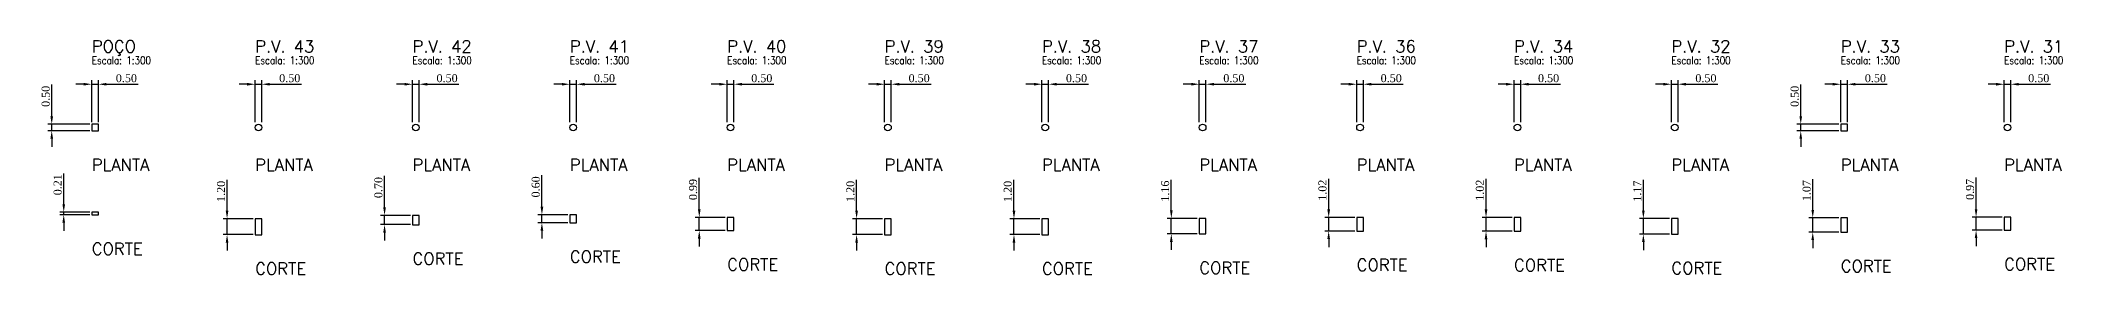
# Model space of a CAD drawing. Extents: x -44 to 14114764, y -20 to 289527804.
# Drawn here: x 359738.9 to 359890.5, y 7353468.1 to 7353485.7 of the extents above; entities that cross this region are included whole.
import ezdxf

# ---------------------------------------------------------------- set-up
doc = ezdxf.new("R2010")
doc.units = 0
doc.header["$PDMODE"] = 3
doc.header["$PDSIZE"] = 0.1
for name, color, linetype in [('DETALHE_POCO_COT', 8, 'Continuous'), ('DETALHE_POCO_FOR', 7, 'Continuous'), ('DETALHE_POCO_TIT', 5, 'Continuous'), ('DETALHE_POCO_TXT', 7, 'Continuous')]:
    doc.layers.add(name, color=color, linetype=linetype)
doc.styles.add('ROMANS', font='ROMANS.shx', dxfattribs={"height": 2})
doc.styles.get("Standard").update_dxf_attribs({"font": 'times.ttf'})
doc.dimstyles.new('ISO-25', dxfattribs={"dimtxt": 2.5, "dimasz": 2.5, "dimexe": 1.25, "dimexo": 0.625, "dimtad": 1, "dimtxsty": 'Standard', "dimcen": 2.5, "dimadec": 0, "dimazin": 0, "dimtfac": 1, "dimtmove": 0, "dimatfit": 3, "dimfxl": 1, "dimarcsym": 0})

# ---------------------------------------------------------------- blocks, each defined once
blk = doc.blocks.new('*D201')
at = {"layer": 'Defpoints', "color": 0, "transparency": 16777216}
for p in [(359743.23, 7353482.44), (359742.73, 7353479.44), (359743.23, 7353479.44)]:
    blk.add_point(p, dxfattribs=at)
at = {"layer": 'DETALHE_POCO_COT', "color": 0, "lineweight": -2, "transparency": 16777216}
for p, q in [((359742.13, 7353482.44), (359741.53, 7353482.44)), ((359742.73, 7353479.59), (359742.73, 7353482.74)), ((359742.73, 7353482.44), (359743.23, 7353482.44)), ((359743.23, 7353479.59), (359743.23, 7353482.74)), ((359743.83, 7353482.44), (359746.22, 7353482.44))]:
    blk.add_line(p, q, dxfattribs=at)
at = {"layer": 'DETALHE_POCO_COT', "color": 0, "transparency": 16777216}
for points in [[(359742.13, 7353482.54), (359742.13, 7353482.34), (359742.73, 7353482.44)], [(359743.83, 7353482.54), (359743.83, 7353482.34), (359743.23, 7353482.44)]]:
    blk.add_solid(points, dxfattribs=at)
at = {"layer": 'DETALHE_POCO_COT', "color": 0, "transparency": 16777216, "insert": (359745.33, 7353482.89), "char_height": 0.6, "attachment_point": 5}
blk.add_mtext('0.50', dxfattribs=at)
blk = doc.blocks.new('*D202')
at = {"layer": 'Defpoints', "color": 0, "transparency": 16777216}
for p in [(359739.73, 7353479.44), (359742.73, 7353479.44), (359742.73, 7353478.94)]:
    blk.add_point(p, dxfattribs=at)
at = {"layer": 'DETALHE_POCO_COT', "color": 0, "lineweight": -2, "transparency": 16777216}
for p, q in [((359739.73, 7353480.04), (359739.73, 7353482.42)), ((359742.58, 7353479.44), (359739.43, 7353479.44)), ((359739.73, 7353478.94), (359739.73, 7353479.44)), ((359742.58, 7353478.94), (359739.43, 7353478.94)), ((359739.73, 7353478.34), (359739.73, 7353477.74))]:
    blk.add_line(p, q, dxfattribs=at)
at = {"layer": 'DETALHE_POCO_COT', "color": 0, "transparency": 16777216}
for points in [[(359739.63, 7353480.04), (359739.83, 7353480.04), (359739.73, 7353479.44)], [(359739.63, 7353478.34), (359739.83, 7353478.34), (359739.73, 7353478.94)]]:
    blk.add_solid(points, dxfattribs=at)
at = {"layer": 'DETALHE_POCO_COT', "color": 0, "transparency": 16777216, "insert": (359739.28, 7353481.53), "char_height": 0.6, "attachment_point": 5, "rotation": 90}
blk.add_mtext('0.50', dxfattribs=at)
blk = doc.blocks.new('*D203')
at = {"layer": 'Defpoints', "color": 0, "transparency": 16777216}
for p in [(359740.63, 7353472.83), (359742.73, 7353472.83), (359742.73, 7353472.63)]:
    blk.add_point(p, dxfattribs=at)
at = {"layer": 'DETALHE_POCO_COT', "color": 0, "lineweight": -2, "transparency": 16777216}
for p, q in [((359740.63, 7353473.43), (359740.63, 7353475.74)), ((359742.58, 7353472.83), (359740.33, 7353472.83)), ((359742.58, 7353472.63), (359740.33, 7353472.63)), ((359740.63, 7353472.63), (359740.63, 7353472.83)), ((359740.63, 7353472.03), (359740.63, 7353471.43))]:
    blk.add_line(p, q, dxfattribs=at)
at = {"layer": 'DETALHE_POCO_COT', "color": 0, "transparency": 16777216}
for points in [[(359740.53, 7353473.43), (359740.73, 7353473.43), (359740.63, 7353472.83)], [(359740.53, 7353472.03), (359740.73, 7353472.03), (359740.63, 7353472.63)]]:
    blk.add_solid(points, dxfattribs=at)
at = {"layer": 'DETALHE_POCO_COT', "color": 0, "transparency": 16777216, "insert": (359740.18, 7353474.89), "char_height": 0.6, "attachment_point": 5, "rotation": 90}
blk.add_mtext('0.21', dxfattribs=at)
blk = doc.blocks.new('*D204')
at = {"layer": 'Defpoints', "color": 0, "transparency": 16777216}
for p in [(359755.48, 7353482.44), (359754.98, 7353479.44), (359755.48, 7353479.44)]:
    blk.add_point(p, dxfattribs=at)
at = {"layer": 'DETALHE_POCO_COT', "color": 0, "lineweight": -2, "transparency": 16777216}
for p, q in [((359754.38, 7353482.44), (359753.78, 7353482.44)), ((359754.98, 7353479.59), (359754.98, 7353482.74)), ((359754.98, 7353482.44), (359755.48, 7353482.44)), ((359755.48, 7353479.59), (359755.48, 7353482.74)), ((359756.08, 7353482.44), (359758.47, 7353482.44))]:
    blk.add_line(p, q, dxfattribs=at)
at = {"layer": 'DETALHE_POCO_COT', "color": 0, "transparency": 16777216}
for points in [[(359754.38, 7353482.54), (359754.38, 7353482.34), (359754.98, 7353482.44)], [(359756.08, 7353482.54), (359756.08, 7353482.34), (359755.48, 7353482.44)]]:
    blk.add_solid(points, dxfattribs=at)
at = {"layer": 'DETALHE_POCO_COT', "color": 0, "transparency": 16777216, "insert": (359757.58, 7353482.89), "char_height": 0.6, "attachment_point": 5}
blk.add_mtext('0.50', dxfattribs=at)
blk = doc.blocks.new('*D205')
at = {"layer": 'Defpoints', "color": 0, "transparency": 16777216}
for p in [(359752.88, 7353472.34), (359754.98, 7353472.34), (359754.98, 7353471.14)]:
    blk.add_point(p, dxfattribs=at)
at = {"layer": 'DETALHE_POCO_COT', "color": 0, "lineweight": -2, "transparency": 16777216}
for p, q in [((359752.88, 7353472.94), (359752.88, 7353475.25)), ((359754.83, 7353472.34), (359752.58, 7353472.34)), ((359752.88, 7353471.14), (359752.88, 7353472.34)), ((359754.83, 7353471.14), (359752.58, 7353471.14)), ((359752.88, 7353470.54), (359752.88, 7353469.94))]:
    blk.add_line(p, q, dxfattribs=at)
at = {"layer": 'DETALHE_POCO_COT', "color": 0, "transparency": 16777216}
for points in [[(359752.78, 7353472.94), (359752.98, 7353472.94), (359752.88, 7353472.34)], [(359752.78, 7353470.54), (359752.98, 7353470.54), (359752.88, 7353471.14)]]:
    blk.add_solid(points, dxfattribs=at)
at = {"layer": 'DETALHE_POCO_COT', "color": 0, "transparency": 16777216, "insert": (359752.43, 7353474.39), "char_height": 0.6, "attachment_point": 5, "rotation": 90}
blk.add_mtext('1.20', dxfattribs=at)
blk = doc.blocks.new('*D206')
at = {"layer": 'Defpoints', "color": 0, "transparency": 16777216}
for p in [(359767.29, 7353482.44), (359766.79, 7353479.44), (359767.29, 7353479.44)]:
    blk.add_point(p, dxfattribs=at)
at = {"layer": 'DETALHE_POCO_COT', "color": 0, "lineweight": -2, "transparency": 16777216}
for p, q in [((359766.19, 7353482.44), (359765.59, 7353482.44)), ((359766.79, 7353479.59), (359766.79, 7353482.74)), ((359766.79, 7353482.44), (359767.29, 7353482.44)), ((359767.29, 7353479.59), (359767.29, 7353482.74)), ((359767.89, 7353482.44), (359770.27, 7353482.44))]:
    blk.add_line(p, q, dxfattribs=at)
at = {"layer": 'DETALHE_POCO_COT', "color": 0, "transparency": 16777216}
for points in [[(359766.19, 7353482.54), (359766.19, 7353482.34), (359766.79, 7353482.44)], [(359767.89, 7353482.54), (359767.89, 7353482.34), (359767.29, 7353482.44)]]:
    blk.add_solid(points, dxfattribs=at)
at = {"layer": 'DETALHE_POCO_COT', "color": 0, "transparency": 16777216, "insert": (359769.38, 7353482.89), "char_height": 0.6, "attachment_point": 5}
blk.add_mtext('0.50', dxfattribs=at)
blk = doc.blocks.new('*D207')
at = {"layer": 'Defpoints', "color": 0, "transparency": 16777216}
for p in [(359764.69, 7353472.59), (359766.79, 7353472.59), (359766.79, 7353471.89)]:
    blk.add_point(p, dxfattribs=at)
at = {"layer": 'DETALHE_POCO_COT', "color": 0, "lineweight": -2, "transparency": 16777216}
for p, q in [((359764.69, 7353473.19), (359764.69, 7353475.57)), ((359766.64, 7353472.59), (359764.39, 7353472.59)), ((359766.64, 7353471.89), (359764.39, 7353471.89)), ((359764.69, 7353471.89), (359764.69, 7353472.59)), ((359764.69, 7353471.29), (359764.69, 7353470.69))]:
    blk.add_line(p, q, dxfattribs=at)
at = {"layer": 'DETALHE_POCO_COT', "color": 0, "transparency": 16777216}
for points in [[(359764.59, 7353473.19), (359764.79, 7353473.19), (359764.69, 7353472.59)], [(359764.59, 7353471.29), (359764.79, 7353471.29), (359764.69, 7353471.89)]]:
    blk.add_solid(points, dxfattribs=at)
at = {"layer": 'DETALHE_POCO_COT', "color": 0, "transparency": 16777216, "insert": (359764.23, 7353474.68), "char_height": 0.6, "attachment_point": 5, "rotation": 90}
blk.add_mtext('0.70', dxfattribs=at)
blk = doc.blocks.new('*D208')
at = {"layer": 'Defpoints', "color": 0, "transparency": 16777216}
for p in [(359779.09, 7353482.44), (359778.59, 7353479.44), (359779.09, 7353479.44)]:
    blk.add_point(p, dxfattribs=at)
at = {"layer": 'DETALHE_POCO_COT', "color": 0, "lineweight": -2, "transparency": 16777216}
for p, q in [((359777.99, 7353482.44), (359777.39, 7353482.44)), ((359778.59, 7353479.59), (359778.59, 7353482.74)), ((359778.59, 7353482.44), (359779.09, 7353482.44)), ((359779.09, 7353479.59), (359779.09, 7353482.74)), ((359779.69, 7353482.44), (359782.07, 7353482.44))]:
    blk.add_line(p, q, dxfattribs=at)
at = {"layer": 'DETALHE_POCO_COT', "color": 0, "transparency": 16777216}
for points in [[(359777.99, 7353482.54), (359777.99, 7353482.34), (359778.59, 7353482.44)], [(359779.69, 7353482.54), (359779.69, 7353482.34), (359779.09, 7353482.44)]]:
    blk.add_solid(points, dxfattribs=at)
at = {"layer": 'DETALHE_POCO_COT', "color": 0, "transparency": 16777216, "insert": (359781.18, 7353482.89), "char_height": 0.6, "attachment_point": 5}
blk.add_mtext('0.50', dxfattribs=at)
blk = doc.blocks.new('*D209')
at = {"layer": 'Defpoints', "color": 0, "transparency": 16777216}
for p in [(359776.49, 7353472.64), (359778.59, 7353472.64), (359778.59, 7353472.04)]:
    blk.add_point(p, dxfattribs=at)
at = {"layer": 'DETALHE_POCO_COT', "color": 0, "lineweight": -2, "transparency": 16777216}
for p, q in [((359776.49, 7353473.24), (359776.49, 7353475.62)), ((359778.44, 7353472.64), (359776.19, 7353472.64)), ((359778.44, 7353472.04), (359776.19, 7353472.04)), ((359776.49, 7353472.04), (359776.49, 7353472.64)), ((359776.49, 7353471.44), (359776.49, 7353470.84))]:
    blk.add_line(p, q, dxfattribs=at)
at = {"layer": 'DETALHE_POCO_COT', "color": 0, "transparency": 16777216}
for points in [[(359776.39, 7353473.24), (359776.59, 7353473.24), (359776.49, 7353472.64)], [(359776.39, 7353471.44), (359776.59, 7353471.44), (359776.49, 7353472.04)]]:
    blk.add_solid(points, dxfattribs=at)
at = {"layer": 'DETALHE_POCO_COT', "color": 0, "transparency": 16777216, "insert": (359776.03, 7353474.73), "char_height": 0.6, "attachment_point": 5, "rotation": 90}
blk.add_mtext('0.60', dxfattribs=at)
blk = doc.blocks.new('*D210')
at = {"layer": 'Defpoints', "color": 0, "transparency": 16777216}
for p in [(359790.89, 7353482.44), (359790.39, 7353479.44), (359790.89, 7353479.44)]:
    blk.add_point(p, dxfattribs=at)
at = {"layer": 'DETALHE_POCO_COT', "color": 0, "lineweight": -2, "transparency": 16777216}
for p, q in [((359789.79, 7353482.44), (359789.19, 7353482.44)), ((359790.39, 7353479.59), (359790.39, 7353482.74)), ((359790.39, 7353482.44), (359790.89, 7353482.44)), ((359790.89, 7353479.59), (359790.89, 7353482.74)), ((359791.49, 7353482.44), (359793.87, 7353482.44))]:
    blk.add_line(p, q, dxfattribs=at)
at = {"layer": 'DETALHE_POCO_COT', "color": 0, "transparency": 16777216}
for points in [[(359789.79, 7353482.54), (359789.79, 7353482.34), (359790.39, 7353482.44)], [(359791.49, 7353482.54), (359791.49, 7353482.34), (359790.89, 7353482.44)]]:
    blk.add_solid(points, dxfattribs=at)
at = {"layer": 'DETALHE_POCO_COT', "color": 0, "transparency": 16777216, "insert": (359792.98, 7353482.89), "char_height": 0.6, "attachment_point": 5}
blk.add_mtext('0.50', dxfattribs=at)
blk = doc.blocks.new('*D211')
at = {"layer": 'Defpoints', "color": 0, "transparency": 16777216}
for p in [(359788.29, 7353472.44), (359790.39, 7353472.44), (359790.39, 7353471.45)]:
    blk.add_point(p, dxfattribs=at)
at = {"layer": 'DETALHE_POCO_COT', "color": 0, "lineweight": -2, "transparency": 16777216}
for p, q in [((359788.29, 7353473.04), (359788.29, 7353475.42)), ((359790.24, 7353472.44), (359787.99, 7353472.44)), ((359790.24, 7353471.45), (359787.99, 7353471.45)), ((359788.29, 7353471.45), (359788.29, 7353472.44)), ((359788.29, 7353470.85), (359788.29, 7353470.25))]:
    blk.add_line(p, q, dxfattribs=at)
at = {"layer": 'DETALHE_POCO_COT', "color": 0, "transparency": 16777216}
for points in [[(359788.19, 7353473.04), (359788.39, 7353473.04), (359788.29, 7353472.44)], [(359788.19, 7353470.85), (359788.39, 7353470.85), (359788.29, 7353471.45)]]:
    blk.add_solid(points, dxfattribs=at)
at = {"layer": 'DETALHE_POCO_COT', "color": 0, "transparency": 16777216, "insert": (359787.83, 7353474.53), "char_height": 0.6, "attachment_point": 5, "rotation": 90}
blk.add_mtext('0.99', dxfattribs=at)
blk = doc.blocks.new('*D212')
at = {"layer": 'Defpoints', "color": 0, "transparency": 16777216}
for p in [(359802.69, 7353482.44), (359802.19, 7353479.44), (359802.69, 7353479.44)]:
    blk.add_point(p, dxfattribs=at)
at = {"layer": 'DETALHE_POCO_COT', "color": 0, "lineweight": -2, "transparency": 16777216}
for p, q in [((359801.59, 7353482.44), (359800.99, 7353482.44)), ((359802.19, 7353479.59), (359802.19, 7353482.74)), ((359802.19, 7353482.44), (359802.69, 7353482.44)), ((359802.69, 7353479.59), (359802.69, 7353482.74)), ((359803.29, 7353482.44), (359805.67, 7353482.44))]:
    blk.add_line(p, q, dxfattribs=at)
at = {"layer": 'DETALHE_POCO_COT', "color": 0, "transparency": 16777216}
for points in [[(359801.59, 7353482.54), (359801.59, 7353482.34), (359802.19, 7353482.44)], [(359803.29, 7353482.54), (359803.29, 7353482.34), (359802.69, 7353482.44)]]:
    blk.add_solid(points, dxfattribs=at)
at = {"layer": 'DETALHE_POCO_COT', "color": 0, "transparency": 16777216, "insert": (359804.78, 7353482.89), "char_height": 0.6, "attachment_point": 5}
blk.add_mtext('0.50', dxfattribs=at)
blk = doc.blocks.new('*D213')
at = {"layer": 'Defpoints', "color": 0, "transparency": 16777216}
for p in [(359800.09, 7353472.34), (359802.19, 7353472.34), (359802.19, 7353471.14)]:
    blk.add_point(p, dxfattribs=at)
at = {"layer": 'DETALHE_POCO_COT', "color": 0, "lineweight": -2, "transparency": 16777216}
for p, q in [((359800.09, 7353472.94), (359800.09, 7353475.25)), ((359802.04, 7353472.34), (359799.79, 7353472.34)), ((359800.09, 7353471.14), (359800.09, 7353472.34)), ((359802.04, 7353471.14), (359799.79, 7353471.14)), ((359800.09, 7353470.54), (359800.09, 7353469.94))]:
    blk.add_line(p, q, dxfattribs=at)
at = {"layer": 'DETALHE_POCO_COT', "color": 0, "transparency": 16777216}
for points in [[(359799.99, 7353472.94), (359800.19, 7353472.94), (359800.09, 7353472.34)], [(359799.99, 7353470.54), (359800.19, 7353470.54), (359800.09, 7353471.14)]]:
    blk.add_solid(points, dxfattribs=at)
at = {"layer": 'DETALHE_POCO_COT', "color": 0, "transparency": 16777216, "insert": (359799.63, 7353474.39), "char_height": 0.6, "attachment_point": 5, "rotation": 90}
blk.add_mtext('1.20', dxfattribs=at)
blk = doc.blocks.new('*D214')
at = {"layer": 'Defpoints', "color": 0, "transparency": 16777216}
for p in [(359814.49, 7353482.44), (359813.99, 7353479.44), (359814.49, 7353479.44)]:
    blk.add_point(p, dxfattribs=at)
at = {"layer": 'DETALHE_POCO_COT', "color": 0, "lineweight": -2, "transparency": 16777216}
for p, q in [((359813.39, 7353482.44), (359812.79, 7353482.44)), ((359813.99, 7353479.59), (359813.99, 7353482.74)), ((359813.99, 7353482.44), (359814.49, 7353482.44)), ((359814.49, 7353479.59), (359814.49, 7353482.74)), ((359815.09, 7353482.44), (359817.48, 7353482.44))]:
    blk.add_line(p, q, dxfattribs=at)
at = {"layer": 'DETALHE_POCO_COT', "color": 0, "transparency": 16777216}
for points in [[(359813.39, 7353482.54), (359813.39, 7353482.34), (359813.99, 7353482.44)], [(359815.09, 7353482.54), (359815.09, 7353482.34), (359814.49, 7353482.44)]]:
    blk.add_solid(points, dxfattribs=at)
at = {"layer": 'DETALHE_POCO_COT', "color": 0, "transparency": 16777216, "insert": (359816.58, 7353482.89), "char_height": 0.6, "attachment_point": 5}
blk.add_mtext('0.50', dxfattribs=at)
blk = doc.blocks.new('*D215')
at = {"layer": 'Defpoints', "color": 0, "transparency": 16777216}
for p in [(359811.89, 7353472.34), (359813.99, 7353472.34), (359813.99, 7353471.14)]:
    blk.add_point(p, dxfattribs=at)
at = {"layer": 'DETALHE_POCO_COT', "color": 0, "lineweight": -2, "transparency": 16777216}
for p, q in [((359811.89, 7353472.94), (359811.89, 7353475.25)), ((359813.84, 7353472.34), (359811.59, 7353472.34)), ((359811.89, 7353471.14), (359811.89, 7353472.34)), ((359813.84, 7353471.14), (359811.59, 7353471.14)), ((359811.89, 7353470.54), (359811.89, 7353469.94))]:
    blk.add_line(p, q, dxfattribs=at)
at = {"layer": 'DETALHE_POCO_COT', "color": 0, "transparency": 16777216}
for points in [[(359811.79, 7353472.94), (359811.99, 7353472.94), (359811.89, 7353472.34)], [(359811.79, 7353470.54), (359811.99, 7353470.54), (359811.89, 7353471.14)]]:
    blk.add_solid(points, dxfattribs=at)
at = {"layer": 'DETALHE_POCO_COT', "color": 0, "transparency": 16777216, "insert": (359811.43, 7353474.39), "char_height": 0.6, "attachment_point": 5, "rotation": 90}
blk.add_mtext('1.20', dxfattribs=at)
blk = doc.blocks.new('*D216')
at = {"layer": 'Defpoints', "color": 0, "transparency": 16777216}
for p in [(359826.29, 7353482.44), (359825.79, 7353479.44), (359826.29, 7353479.44)]:
    blk.add_point(p, dxfattribs=at)
at = {"layer": 'DETALHE_POCO_COT', "color": 0, "lineweight": -2, "transparency": 16777216}
for p, q in [((359825.19, 7353482.44), (359824.59, 7353482.44)), ((359825.79, 7353479.59), (359825.79, 7353482.74)), ((359825.79, 7353482.44), (359826.29, 7353482.44)), ((359826.29, 7353479.59), (359826.29, 7353482.74)), ((359826.89, 7353482.44), (359829.28, 7353482.44))]:
    blk.add_line(p, q, dxfattribs=at)
at = {"layer": 'DETALHE_POCO_COT', "color": 0, "transparency": 16777216}
for points in [[(359825.19, 7353482.54), (359825.19, 7353482.34), (359825.79, 7353482.44)], [(359826.89, 7353482.54), (359826.89, 7353482.34), (359826.29, 7353482.44)]]:
    blk.add_solid(points, dxfattribs=at)
at = {"layer": 'DETALHE_POCO_COT', "color": 0, "transparency": 16777216, "insert": (359828.38, 7353482.89), "char_height": 0.6, "attachment_point": 5}
blk.add_mtext('0.50', dxfattribs=at)
blk = doc.blocks.new('*D217')
at = {"layer": 'Defpoints', "color": 0, "transparency": 16777216}
for p in [(359823.69, 7353472.36), (359825.79, 7353472.36), (359825.79, 7353471.2)]:
    blk.add_point(p, dxfattribs=at)
at = {"layer": 'DETALHE_POCO_COT', "color": 0, "lineweight": -2, "transparency": 16777216}
for p, q in [((359823.69, 7353472.96), (359823.69, 7353475.27)), ((359825.64, 7353472.36), (359823.39, 7353472.36)), ((359823.69, 7353471.2), (359823.69, 7353472.36)), ((359825.64, 7353471.2), (359823.39, 7353471.2)), ((359823.69, 7353470.6), (359823.69, 7353470))]:
    blk.add_line(p, q, dxfattribs=at)
at = {"layer": 'DETALHE_POCO_COT', "color": 0, "transparency": 16777216}
for points in [[(359823.59, 7353472.96), (359823.79, 7353472.96), (359823.69, 7353472.36)], [(359823.59, 7353470.6), (359823.79, 7353470.6), (359823.69, 7353471.2)]]:
    blk.add_solid(points, dxfattribs=at)
at = {"layer": 'DETALHE_POCO_COT', "color": 0, "transparency": 16777216, "insert": (359823.23, 7353474.41), "char_height": 0.6, "attachment_point": 5, "rotation": 90}
blk.add_mtext('1.16', dxfattribs=at)
blk = doc.blocks.new('*D218')
at = {"layer": 'Defpoints', "color": 0, "transparency": 16777216}
for p in [(359838.09, 7353482.44), (359837.59, 7353479.44), (359838.09, 7353479.44)]:
    blk.add_point(p, dxfattribs=at)
at = {"layer": 'DETALHE_POCO_COT', "color": 0, "lineweight": -2, "transparency": 16777216}
for p, q in [((359836.99, 7353482.44), (359836.39, 7353482.44)), ((359837.59, 7353479.59), (359837.59, 7353482.74)), ((359837.59, 7353482.44), (359838.09, 7353482.44)), ((359838.09, 7353479.59), (359838.09, 7353482.74)), ((359838.69, 7353482.44), (359841.08, 7353482.44))]:
    blk.add_line(p, q, dxfattribs=at)
at = {"layer": 'DETALHE_POCO_COT', "color": 0, "transparency": 16777216}
for points in [[(359836.99, 7353482.54), (359836.99, 7353482.34), (359837.59, 7353482.44)], [(359838.69, 7353482.54), (359838.69, 7353482.34), (359838.09, 7353482.44)]]:
    blk.add_solid(points, dxfattribs=at)
at = {"layer": 'DETALHE_POCO_COT', "color": 0, "transparency": 16777216, "insert": (359840.18, 7353482.89), "char_height": 0.6, "attachment_point": 5}
blk.add_mtext('0.50', dxfattribs=at)
blk = doc.blocks.new('*D219')
at = {"layer": 'Defpoints', "color": 0, "transparency": 16777216}
for p in [(359835.49, 7353472.43), (359837.59, 7353472.43), (359837.59, 7353471.41)]:
    blk.add_point(p, dxfattribs=at)
at = {"layer": 'DETALHE_POCO_COT', "color": 0, "lineweight": -2, "transparency": 16777216}
for p, q in [((359835.49, 7353473.03), (359835.49, 7353475.34)), ((359837.44, 7353472.43), (359835.19, 7353472.43)), ((359837.44, 7353471.41), (359835.19, 7353471.41)), ((359835.49, 7353471.41), (359835.49, 7353472.43)), ((359835.49, 7353470.81), (359835.49, 7353470.21))]:
    blk.add_line(p, q, dxfattribs=at)
at = {"layer": 'DETALHE_POCO_COT', "color": 0, "transparency": 16777216}
for points in [[(359835.39, 7353473.03), (359835.59, 7353473.03), (359835.49, 7353472.43)], [(359835.39, 7353470.81), (359835.59, 7353470.81), (359835.49, 7353471.41)]]:
    blk.add_solid(points, dxfattribs=at)
at = {"layer": 'DETALHE_POCO_COT', "color": 0, "transparency": 16777216, "insert": (359835.03, 7353474.48), "char_height": 0.6, "attachment_point": 5, "rotation": 90}
blk.add_mtext('1.02', dxfattribs=at)
blk = doc.blocks.new('*D220')
at = {"layer": 'Defpoints', "color": 0, "transparency": 16777216}
for p in [(359849.89, 7353482.44), (359849.39, 7353479.44), (359849.89, 7353479.44)]:
    blk.add_point(p, dxfattribs=at)
at = {"layer": 'DETALHE_POCO_COT', "color": 0, "lineweight": -2, "transparency": 16777216}
for p, q in [((359848.79, 7353482.44), (359848.19, 7353482.44)), ((359849.39, 7353479.59), (359849.39, 7353482.74)), ((359849.39, 7353482.44), (359849.89, 7353482.44)), ((359849.89, 7353479.59), (359849.89, 7353482.74)), ((359850.49, 7353482.44), (359852.88, 7353482.44))]:
    blk.add_line(p, q, dxfattribs=at)
at = {"layer": 'DETALHE_POCO_COT', "color": 0, "transparency": 16777216}
for points in [[(359848.79, 7353482.54), (359848.79, 7353482.34), (359849.39, 7353482.44)], [(359850.49, 7353482.54), (359850.49, 7353482.34), (359849.89, 7353482.44)]]:
    blk.add_solid(points, dxfattribs=at)
at = {"layer": 'DETALHE_POCO_COT', "color": 0, "transparency": 16777216, "insert": (359851.98, 7353482.89), "char_height": 0.6, "attachment_point": 5}
blk.add_mtext('0.50', dxfattribs=at)
blk = doc.blocks.new('*D221')
at = {"layer": 'Defpoints', "color": 0, "transparency": 16777216}
for p in [(359847.29, 7353472.43), (359849.39, 7353472.43), (359849.39, 7353471.4)]:
    blk.add_point(p, dxfattribs=at)
at = {"layer": 'DETALHE_POCO_COT', "color": 0, "lineweight": -2, "transparency": 16777216}
for p, q in [((359847.29, 7353473.03), (359847.29, 7353475.33)), ((359849.24, 7353472.43), (359846.99, 7353472.43)), ((359849.24, 7353471.4), (359846.99, 7353471.4)), ((359847.29, 7353471.4), (359847.29, 7353472.43)), ((359847.29, 7353470.8), (359847.29, 7353470.2))]:
    blk.add_line(p, q, dxfattribs=at)
at = {"layer": 'DETALHE_POCO_COT', "color": 0, "transparency": 16777216}
for points in [[(359847.19, 7353473.03), (359847.39, 7353473.03), (359847.29, 7353472.43)], [(359847.19, 7353470.8), (359847.39, 7353470.8), (359847.29, 7353471.4)]]:
    blk.add_solid(points, dxfattribs=at)
at = {"layer": 'DETALHE_POCO_COT', "color": 0, "transparency": 16777216, "insert": (359846.83, 7353474.48), "char_height": 0.6, "attachment_point": 5, "rotation": 90}
blk.add_mtext('1.02', dxfattribs=at)
blk = doc.blocks.new('*D222')
at = {"layer": 'Defpoints', "color": 0, "transparency": 16777216}
for p in [(359861.69, 7353482.44), (359861.19, 7353479.44), (359861.69, 7353479.44)]:
    blk.add_point(p, dxfattribs=at)
at = {"layer": 'DETALHE_POCO_COT', "color": 0, "lineweight": -2, "transparency": 16777216}
for p, q in [((359860.59, 7353482.44), (359859.99, 7353482.44)), ((359861.19, 7353479.59), (359861.19, 7353482.74)), ((359861.19, 7353482.44), (359861.69, 7353482.44)), ((359861.69, 7353479.59), (359861.69, 7353482.74)), ((359862.29, 7353482.44), (359864.68, 7353482.44))]:
    blk.add_line(p, q, dxfattribs=at)
at = {"layer": 'DETALHE_POCO_COT', "color": 0, "transparency": 16777216}
for points in [[(359860.59, 7353482.54), (359860.59, 7353482.34), (359861.19, 7353482.44)], [(359862.29, 7353482.54), (359862.29, 7353482.34), (359861.69, 7353482.44)]]:
    blk.add_solid(points, dxfattribs=at)
at = {"layer": 'DETALHE_POCO_COT', "color": 0, "transparency": 16777216, "insert": (359863.78, 7353482.89), "char_height": 0.6, "attachment_point": 5}
blk.add_mtext('0.50', dxfattribs=at)
blk = doc.blocks.new('*D223')
at = {"layer": 'Defpoints', "color": 0, "transparency": 16777216}
for p in [(359859.09, 7353472.35), (359861.19, 7353472.35), (359861.19, 7353471.18)]:
    blk.add_point(p, dxfattribs=at)
at = {"layer": 'DETALHE_POCO_COT', "color": 0, "lineweight": -2, "transparency": 16777216}
for p, q in [((359859.09, 7353472.95), (359859.09, 7353475.26)), ((359861.04, 7353472.35), (359858.79, 7353472.35)), ((359859.09, 7353471.18), (359859.09, 7353472.35)), ((359861.04, 7353471.18), (359858.79, 7353471.18)), ((359859.09, 7353470.58), (359859.09, 7353469.98))]:
    blk.add_line(p, q, dxfattribs=at)
at = {"layer": 'DETALHE_POCO_COT', "color": 0, "transparency": 16777216}
for points in [[(359858.99, 7353472.95), (359859.19, 7353472.95), (359859.09, 7353472.35)], [(359858.99, 7353470.58), (359859.19, 7353470.58), (359859.09, 7353471.18)]]:
    blk.add_solid(points, dxfattribs=at)
at = {"layer": 'DETALHE_POCO_COT', "color": 0, "transparency": 16777216, "insert": (359858.64, 7353474.41), "char_height": 0.6, "attachment_point": 5, "rotation": 90}
blk.add_mtext('1.17', dxfattribs=at)
blk = doc.blocks.new('*D224')
at = {"layer": 'Defpoints', "color": 0, "transparency": 16777216}
for p in [(359874.39, 7353482.44), (359873.89, 7353479.44), (359874.39, 7353479.44)]:
    blk.add_point(p, dxfattribs=at)
at = {"layer": 'DETALHE_POCO_COT', "color": 0, "lineweight": -2, "transparency": 16777216}
for p, q in [((359873.29, 7353482.44), (359872.69, 7353482.44)), ((359873.89, 7353479.59), (359873.89, 7353482.74)), ((359873.89, 7353482.44), (359874.39, 7353482.44)), ((359874.39, 7353479.59), (359874.39, 7353482.74)), ((359874.99, 7353482.44), (359877.38, 7353482.44))]:
    blk.add_line(p, q, dxfattribs=at)
at = {"layer": 'DETALHE_POCO_COT', "color": 0, "transparency": 16777216}
for points in [[(359873.29, 7353482.54), (359873.29, 7353482.34), (359873.89, 7353482.44)], [(359874.99, 7353482.54), (359874.99, 7353482.34), (359874.39, 7353482.44)]]:
    blk.add_solid(points, dxfattribs=at)
at = {"layer": 'DETALHE_POCO_COT', "color": 0, "transparency": 16777216, "insert": (359876.49, 7353482.89), "char_height": 0.6, "attachment_point": 5}
blk.add_mtext('0.50', dxfattribs=at)
blk = doc.blocks.new('*D225')
at = {"layer": 'Defpoints', "color": 0, "transparency": 16777216}
for p in [(359870.89, 7353479.44), (359873.89, 7353479.44), (359873.89, 7353478.94)]:
    blk.add_point(p, dxfattribs=at)
at = {"layer": 'DETALHE_POCO_COT', "color": 0, "lineweight": -2, "transparency": 16777216}
for p, q in [((359870.89, 7353480.04), (359870.89, 7353482.42)), ((359873.74, 7353479.44), (359870.59, 7353479.44)), ((359870.89, 7353478.94), (359870.89, 7353479.44)), ((359873.74, 7353478.94), (359870.59, 7353478.94)), ((359870.89, 7353478.34), (359870.89, 7353477.74))]:
    blk.add_line(p, q, dxfattribs=at)
at = {"layer": 'DETALHE_POCO_COT', "color": 0, "transparency": 16777216}
for points in [[(359870.79, 7353480.04), (359870.99, 7353480.04), (359870.89, 7353479.44)], [(359870.79, 7353478.34), (359870.99, 7353478.34), (359870.89, 7353478.94)]]:
    blk.add_solid(points, dxfattribs=at)
at = {"layer": 'DETALHE_POCO_COT', "color": 0, "transparency": 16777216, "insert": (359870.44, 7353481.53), "char_height": 0.6, "attachment_point": 5, "rotation": 90}
blk.add_mtext('0.50', dxfattribs=at)
blk = doc.blocks.new('*D226')
at = {"layer": 'Defpoints', "color": 0, "transparency": 16777216}
for p in [(359871.79, 7353472.4), (359873.89, 7353472.4), (359873.89, 7353471.33)]:
    blk.add_point(p, dxfattribs=at)
at = {"layer": 'DETALHE_POCO_COT', "color": 0, "lineweight": -2, "transparency": 16777216}
for p, q in [((359871.79, 7353473), (359871.79, 7353475.31)), ((359873.74, 7353472.4), (359871.49, 7353472.4)), ((359871.79, 7353471.33), (359871.79, 7353472.4)), ((359873.74, 7353471.33), (359871.49, 7353471.33)), ((359871.79, 7353470.73), (359871.79, 7353470.13))]:
    blk.add_line(p, q, dxfattribs=at)
at = {"layer": 'DETALHE_POCO_COT', "color": 0, "transparency": 16777216}
for points in [[(359871.69, 7353473), (359871.89, 7353473), (359871.79, 7353472.4)], [(359871.69, 7353470.73), (359871.89, 7353470.73), (359871.79, 7353471.33)]]:
    blk.add_solid(points, dxfattribs=at)
at = {"layer": 'DETALHE_POCO_COT', "color": 0, "transparency": 16777216, "insert": (359871.34, 7353474.45), "char_height": 0.6, "attachment_point": 5, "rotation": 90}
blk.add_mtext('1.07', dxfattribs=at)
blk = doc.blocks.new('*D227')
at = {"layer": 'Defpoints', "color": 0, "transparency": 16777216}
for p in [(359886.64, 7353482.44), (359886.14, 7353479.44), (359886.64, 7353479.44)]:
    blk.add_point(p, dxfattribs=at)
at = {"layer": 'DETALHE_POCO_COT', "color": 0, "lineweight": -2, "transparency": 16777216}
for p, q in [((359885.54, 7353482.44), (359884.94, 7353482.44)), ((359886.14, 7353479.59), (359886.14, 7353482.74)), ((359886.14, 7353482.44), (359886.64, 7353482.44)), ((359886.64, 7353479.59), (359886.64, 7353482.74)), ((359887.24, 7353482.44), (359889.63, 7353482.44))]:
    blk.add_line(p, q, dxfattribs=at)
at = {"layer": 'DETALHE_POCO_COT', "color": 0, "transparency": 16777216}
for points in [[(359885.54, 7353482.54), (359885.54, 7353482.34), (359886.14, 7353482.44)], [(359887.24, 7353482.54), (359887.24, 7353482.34), (359886.64, 7353482.44)]]:
    blk.add_solid(points, dxfattribs=at)
at = {"layer": 'DETALHE_POCO_COT', "color": 0, "transparency": 16777216, "insert": (359888.74, 7353482.89), "char_height": 0.6, "attachment_point": 5}
blk.add_mtext('0.50', dxfattribs=at)
blk = doc.blocks.new('*D228')
at = {"layer": 'Defpoints', "color": 0, "transparency": 16777216}
for p in [(359884.04, 7353472.45), (359886.14, 7353472.45), (359886.14, 7353471.48)]:
    blk.add_point(p, dxfattribs=at)
at = {"layer": 'DETALHE_POCO_COT', "color": 0, "lineweight": -2, "transparency": 16777216}
for p, q in [((359884.04, 7353473.05), (359884.04, 7353475.43)), ((359885.99, 7353472.45), (359883.74, 7353472.45)), ((359885.99, 7353471.48), (359883.74, 7353471.48)), ((359884.04, 7353471.48), (359884.04, 7353472.45)), ((359884.04, 7353470.88), (359884.04, 7353470.28))]:
    blk.add_line(p, q, dxfattribs=at)
at = {"layer": 'DETALHE_POCO_COT', "color": 0, "transparency": 16777216}
for points in [[(359883.94, 7353473.05), (359884.14, 7353473.05), (359884.04, 7353472.45)], [(359883.94, 7353470.88), (359884.14, 7353470.88), (359884.04, 7353471.48)]]:
    blk.add_solid(points, dxfattribs=at)
at = {"layer": 'DETALHE_POCO_COT', "color": 0, "transparency": 16777216, "insert": (359883.59, 7353474.54), "char_height": 0.6, "attachment_point": 5, "rotation": 90}
blk.add_mtext('0.97', dxfattribs=at)

msp = doc.modelspace()

# ---------------------------------------------------------------- linework, layer by layer
at = {"layer": 'DETALHE_POCO_FOR', "linetype": 'Continuous'}
for points in [[(359742.734, 7353478.936), (359743.234, 7353478.936), (359743.234, 7353479.436), (359742.734, 7353479.436)], [(359742.734, 7353478.936), (359743.234, 7353478.936), (359743.234, 7353479.436), (359742.734, 7353479.436)], [(359873.892, 7353478.936), (359874.392, 7353478.936), (359874.392, 7353479.436), (359873.892, 7353479.436)], [(359873.892, 7353478.936), (359874.392, 7353478.936), (359874.392, 7353479.436), (359873.892, 7353479.436)], [(359742.734, 7353472.629), (359743.234, 7353472.629), (359743.234, 7353472.834), (359742.734, 7353472.834)], [(359742.734, 7353472.629), (359743.234, 7353472.629), (359743.234, 7353472.834), (359742.734, 7353472.834)], [(359754.985, 7353471.136), (359755.485, 7353471.136), (359755.485, 7353472.336), (359754.985, 7353472.336)], [(359754.985, 7353471.136), (359755.485, 7353471.136), (359755.485, 7353472.336), (359754.985, 7353472.336)], [(359766.785, 7353471.886), (359767.285, 7353471.886), (359767.285, 7353472.586), (359766.785, 7353472.586)], [(359766.785, 7353471.886), (359767.285, 7353471.886), (359767.285, 7353472.586), (359766.785, 7353472.586)], [(359778.586, 7353472.036), (359779.086, 7353472.036), (359779.086, 7353472.636), (359778.586, 7353472.636)], [(359778.586, 7353472.036), (359779.086, 7353472.036), (359779.086, 7353472.636), (359778.586, 7353472.636)], [(359790.387, 7353471.449), (359790.887, 7353471.449), (359790.887, 7353472.44), (359790.387, 7353472.44)], [(359790.387, 7353471.449), (359790.887, 7353471.449), (359790.887, 7353472.44), (359790.387, 7353472.44)], [(359802.188, 7353471.136), (359802.688, 7353471.136), (359802.688, 7353472.336), (359802.188, 7353472.336)], [(359802.188, 7353471.136), (359802.688, 7353471.136), (359802.688, 7353472.336), (359802.188, 7353472.336)], [(359813.988, 7353471.136), (359814.488, 7353471.136), (359814.488, 7353472.336), (359813.988, 7353472.336)], [(359813.988, 7353471.136), (359814.488, 7353471.136), (359814.488, 7353472.336), (359813.988, 7353472.336)], [(359825.789, 7353471.196), (359826.289, 7353471.196), (359826.289, 7353472.356), (359825.789, 7353472.356)], [(359825.789, 7353471.196), (359826.289, 7353471.196), (359826.289, 7353472.356), (359825.789, 7353472.356)], [(359837.59, 7353471.412), (359838.09, 7353471.412), (359838.09, 7353472.428), (359837.59, 7353472.428)], [(359837.59, 7353471.412), (359838.09, 7353471.412), (359838.09, 7353472.428), (359837.59, 7353472.428)], [(359849.391, 7353471.403), (359849.891, 7353471.403), (359849.891, 7353472.425), (359849.391, 7353472.425)], [(359849.391, 7353471.403), (359849.891, 7353471.403), (359849.891, 7353472.425), (359849.391, 7353472.425)], [(359861.191, 7353471.183), (359861.691, 7353471.183), (359861.691, 7353472.352), (359861.191, 7353472.352)], [(359861.191, 7353471.183), (359861.691, 7353471.183), (359861.691, 7353472.352), (359861.191, 7353472.352)], [(359873.892, 7353471.332), (359874.392, 7353471.332), (359874.392, 7353472.401), (359873.892, 7353472.401)], [(359873.892, 7353471.332), (359874.392, 7353471.332), (359874.392, 7353472.401), (359873.892, 7353472.401)], [(359886.143, 7353471.48), (359886.643, 7353471.48), (359886.643, 7353472.451), (359886.143, 7353472.451)], [(359886.143, 7353471.48), (359886.643, 7353471.48), (359886.643, 7353472.451), (359886.143, 7353472.451)]]:
    msp.add_lwpolyline(points, close=True, dxfattribs=at)
for centre in [(359755.235, 7353479.186), (359755.235, 7353479.186), (359767.035, 7353479.186), (359767.035, 7353479.186), (359778.836, 7353479.186), (359778.836, 7353479.186), (359790.637, 7353479.186), (359790.637, 7353479.186), (359802.438, 7353479.186), (359802.438, 7353479.186), (359814.238, 7353479.186), (359814.238, 7353479.186), (359826.039, 7353479.186), (359826.039, 7353479.186), (359837.84, 7353479.186), (359837.84, 7353479.186), (359849.641, 7353479.186), (359849.641, 7353479.186), (359861.441, 7353479.186), (359861.441, 7353479.186), (359886.393, 7353479.186), (359886.393, 7353479.186)]:
    msp.add_circle(centre, 0.25, dxfattribs=at)

# ---------------------------------------------------------------- texts
at = {"layer": 'DETALHE_POCO_TIT', "linetype": 'Continuous', "style": 'ROMANS'}
for s, p in [('POÇO', (359742.734, 7353484.836)), ('P.V. 43', (359754.985, 7353484.836)), ('P.V. 42', (359766.785, 7353484.836)), ('P.V. 41', (359778.586, 7353484.836)), ('P.V. 40', (359790.387, 7353484.836)), ('P.V. 39', (359802.188, 7353484.836)), ('P.V. 38', (359813.988, 7353484.836)), ('P.V. 37', (359825.789, 7353484.836)), ('P.V. 36', (359837.59, 7353484.836)), ('P.V. 34', (359849.391, 7353484.836)), ('P.V. 32', (359861.191, 7353484.836)), ('P.V. 33', (359873.892, 7353484.836)), ('P.V. 31', (359886.143, 7353484.836)), ('PLANTA', (359742.734, 7353475.936)), ('PLANTA', (359754.985, 7353475.936)), ('PLANTA', (359766.785, 7353475.936)), ('PLANTA', (359778.586, 7353475.936)), ('PLANTA', (359790.387, 7353475.936)), ('PLANTA', (359802.188, 7353475.936)), ('PLANTA', (359813.988, 7353475.936)), ('PLANTA', (359825.789, 7353475.936)), ('PLANTA', (359837.59, 7353475.936)), ('PLANTA', (359849.391, 7353475.936)), ('PLANTA', (359861.191, 7353475.936)), ('PLANTA', (359873.892, 7353475.936)), ('PLANTA', (359886.143, 7353475.936)), ('CORTE', (359742.734, 7353469.629)), ('CORTE', (359778.586, 7353469.036)), ('CORTE', (359754.985, 7353468.136)), ('CORTE', (359766.785, 7353468.886)), ('CORTE', (359790.387, 7353468.449)), ('CORTE', (359802.188, 7353468.136)), ('CORTE', (359813.988, 7353468.136)), ('CORTE', (359825.789, 7353468.196)), ('CORTE', (359837.59, 7353468.412)), ('CORTE', (359849.391, 7353468.403)), ('CORTE', (359861.191, 7353468.183)), ('CORTE', (359873.892, 7353468.332)), ('CORTE', (359886.143, 7353468.48))]:
    msp.add_text(s, height=0.9, dxfattribs=at).set_placement(p)
at = {"layer": 'DETALHE_POCO_TXT', "linetype": 'Continuous', "style": 'ROMANS', "width": 0.8}
for p in [(359742.734, 7353483.936), (359754.985, 7353483.936), (359766.785, 7353483.936), (359778.586, 7353483.936), (359790.387, 7353483.936), (359802.188, 7353483.936), (359813.988, 7353483.936), (359825.789, 7353483.936), (359837.59, 7353483.936), (359849.391, 7353483.936), (359861.191, 7353483.936), (359873.892, 7353483.936), (359886.143, 7353483.936)]:
    msp.add_text('Escala: 1:300', height=0.6, dxfattribs=at).set_placement(p)

# ---------------------------------------------------------------- dimensions: what is measured, and where the dimension line sits
at = {"layer": 'DETALHE_POCO_COT'}
for base, p1, p2, text, picture, middle in [((359739.734, 7353479.436), (359742.734, 7353478.936), (359742.734, 7353479.436), '0.50', '*D202', (359739.278, 7353481.529)), ((359870.892, 7353479.436), (359873.892, 7353478.936), (359873.892, 7353479.436), '0.50', '*D225', (359870.436, 7353481.529)), ((359740.634, 7353472.834), (359742.734, 7353472.629), (359742.734, 7353472.834), '0.21', '*D203', (359740.178, 7353474.889)), ((359752.885, 7353472.336), (359754.985, 7353471.136), (359754.985, 7353472.336), '1.20', '*D205', (359752.429, 7353474.394)), ((359764.685, 7353472.586), (359766.785, 7353471.886), (359766.785, 7353472.586), '0.70', '*D207', (359764.229, 7353474.679)), ((359776.486, 7353472.636), (359778.586, 7353472.036), (359778.586, 7353472.636), '0.60', '*D209', (359776.03, 7353474.729)), ((359788.287, 7353472.44), (359790.387, 7353471.449), (359790.387, 7353472.44), '0.99', '*D211', (359787.831, 7353474.531)), ((359800.088, 7353472.336), (359802.188, 7353471.136), (359802.188, 7353472.336), '1.20', '*D213', (359799.632, 7353474.394)), ((359811.888, 7353472.336), (359813.988, 7353471.136), (359813.988, 7353472.336), '1.20', '*D215', (359811.432, 7353474.394)), ((359823.689, 7353472.356), (359825.789, 7353471.196), (359825.789, 7353472.356), '1.16', '*D217', (359823.233, 7353474.412)), ((359835.49, 7353472.428), (359837.59, 7353471.412), (359837.59, 7353472.428), '1.02', '*D219', (359835.034, 7353474.483)), ((359847.291, 7353472.425), (359849.391, 7353471.403), (359849.391, 7353472.425), '1.02', '*D221', (359846.835, 7353474.48)), ((359859.091, 7353472.352), (359861.191, 7353471.183), (359861.191, 7353472.352), '1.17', '*D223', (359858.635, 7353474.405)), ((359871.792, 7353472.401), (359873.892, 7353471.332), (359873.892, 7353472.401), '1.07', '*D226', (359871.336, 7353474.455)), ((359884.043, 7353472.451), (359886.143, 7353471.48), (359886.143, 7353472.451), '0.97', '*D228', (359883.587, 7353474.54))]:
    dim = msp.add_linear_dim(base=base, p1=p1, p2=p2, angle=90, text=text, dimstyle='ISO-25', override={"dimscale": 0.24, "dimzin": 0}, dxfattribs=at)
    dim.commit()
    dim.dimension.update_dxf_attribs({"geometry": picture, "text_midpoint": middle})
for base, p1, p2, picture, middle in [((359743.234, 7353482.436), (359742.734, 7353479.436), (359743.234, 7353479.436), '*D201', (359745.327, 7353482.892)), ((359755.485, 7353482.436), (359754.985, 7353479.436), (359755.485, 7353479.436), '*D204', (359757.578, 7353482.892)), ((359767.285, 7353482.436), (359766.785, 7353479.436), (359767.285, 7353479.436), '*D206', (359769.379, 7353482.892)), ((359779.086, 7353482.436), (359778.586, 7353479.436), (359779.086, 7353479.436), '*D208', (359781.18, 7353482.892)), ((359790.887, 7353482.436), (359790.387, 7353479.436), (359790.887, 7353479.436), '*D210', (359792.98, 7353482.892)), ((359802.688, 7353482.436), (359802.188, 7353479.436), (359802.688, 7353479.436), '*D212', (359804.781, 7353482.892)), ((359814.488, 7353482.436), (359813.988, 7353479.436), (359814.488, 7353479.436), '*D214', (359816.582, 7353482.892)), ((359826.289, 7353482.436), (359825.789, 7353479.436), (359826.289, 7353479.436), '*D216', (359828.383, 7353482.892)), ((359838.09, 7353482.436), (359837.59, 7353479.436), (359838.09, 7353479.436), '*D218', (359840.183, 7353482.892)), ((359849.891, 7353482.436), (359849.391, 7353479.436), (359849.891, 7353479.436), '*D220', (359851.984, 7353482.892)), ((359861.691, 7353482.436), (359861.191, 7353479.436), (359861.691, 7353479.436), '*D222', (359863.785, 7353482.892)), ((359874.392, 7353482.436), (359873.892, 7353479.436), (359874.392, 7353479.436), '*D224', (359876.486, 7353482.892)), ((359886.643, 7353482.436), (359886.143, 7353479.436), (359886.643, 7353479.436), '*D227', (359888.736, 7353482.892))]:
    dim = msp.add_linear_dim(base=base, p1=p1, p2=p2, text='0.50', dimstyle='ISO-25', override={"dimscale": 0.24, "dimzin": 0}, dxfattribs=at)
    dim.commit()
    dim.dimension.update_dxf_attribs({"geometry": picture, "text_midpoint": middle})

doc.saveas('drawing.dxf')
